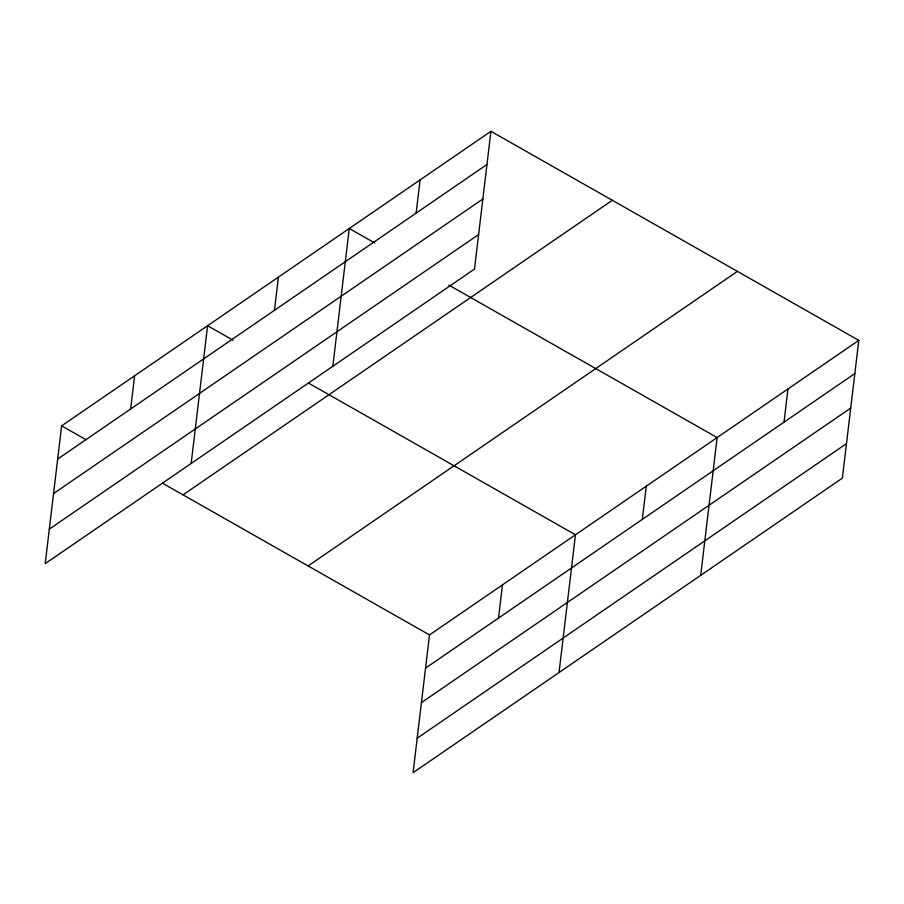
<?xml version="1.0" encoding="UTF-8"?>
<svg xmlns="http://www.w3.org/2000/svg" width="904" height="904" viewBox="0 0 904 904"><rect width="100%" height="100%" fill="white"/><g stroke="black" fill="none" stroke-linecap="round" stroke-linejoin="round"><path stroke-width="1.36" d="M490.928 131.306L61.63 425.863L45.2 563.633L474.498 269.064L490.928 131.306L858.8 340.367L842.37 478.137L413.071 772.694L429.502 634.936L858.8 340.367M130.651 408.992L134.606 375.793M191.162 463.481L207.592 325.711L233.085 340.198M274.466 310.309L278.421 277.11M332.83 366.278L349.26 228.509L374.753 242.995M416.134 213.107L420.1 179.907M498.522 618.053L502.477 584.854M559.034 672.542L575.464 534.784L308.354 382.98M642.337 519.371L646.292 486.171M700.702 575.339L717.132 437.57L448.802 285.076M784.005 422.168L787.96 388.969M57.664 459.062L486.973 164.505M53.551 493.573L482.86 199.004M49.313 529.122L478.611 234.565M183.026 494.861L612.324 200.292M308.106 565.938L737.404 271.369M425.535 668.135L854.845 373.567M421.422 702.634L850.732 408.077M417.185 738.195L846.483 443.627M61.63 425.863L85.903 439.66M162.392 483.131L429.502 634.936"/></g></svg>
